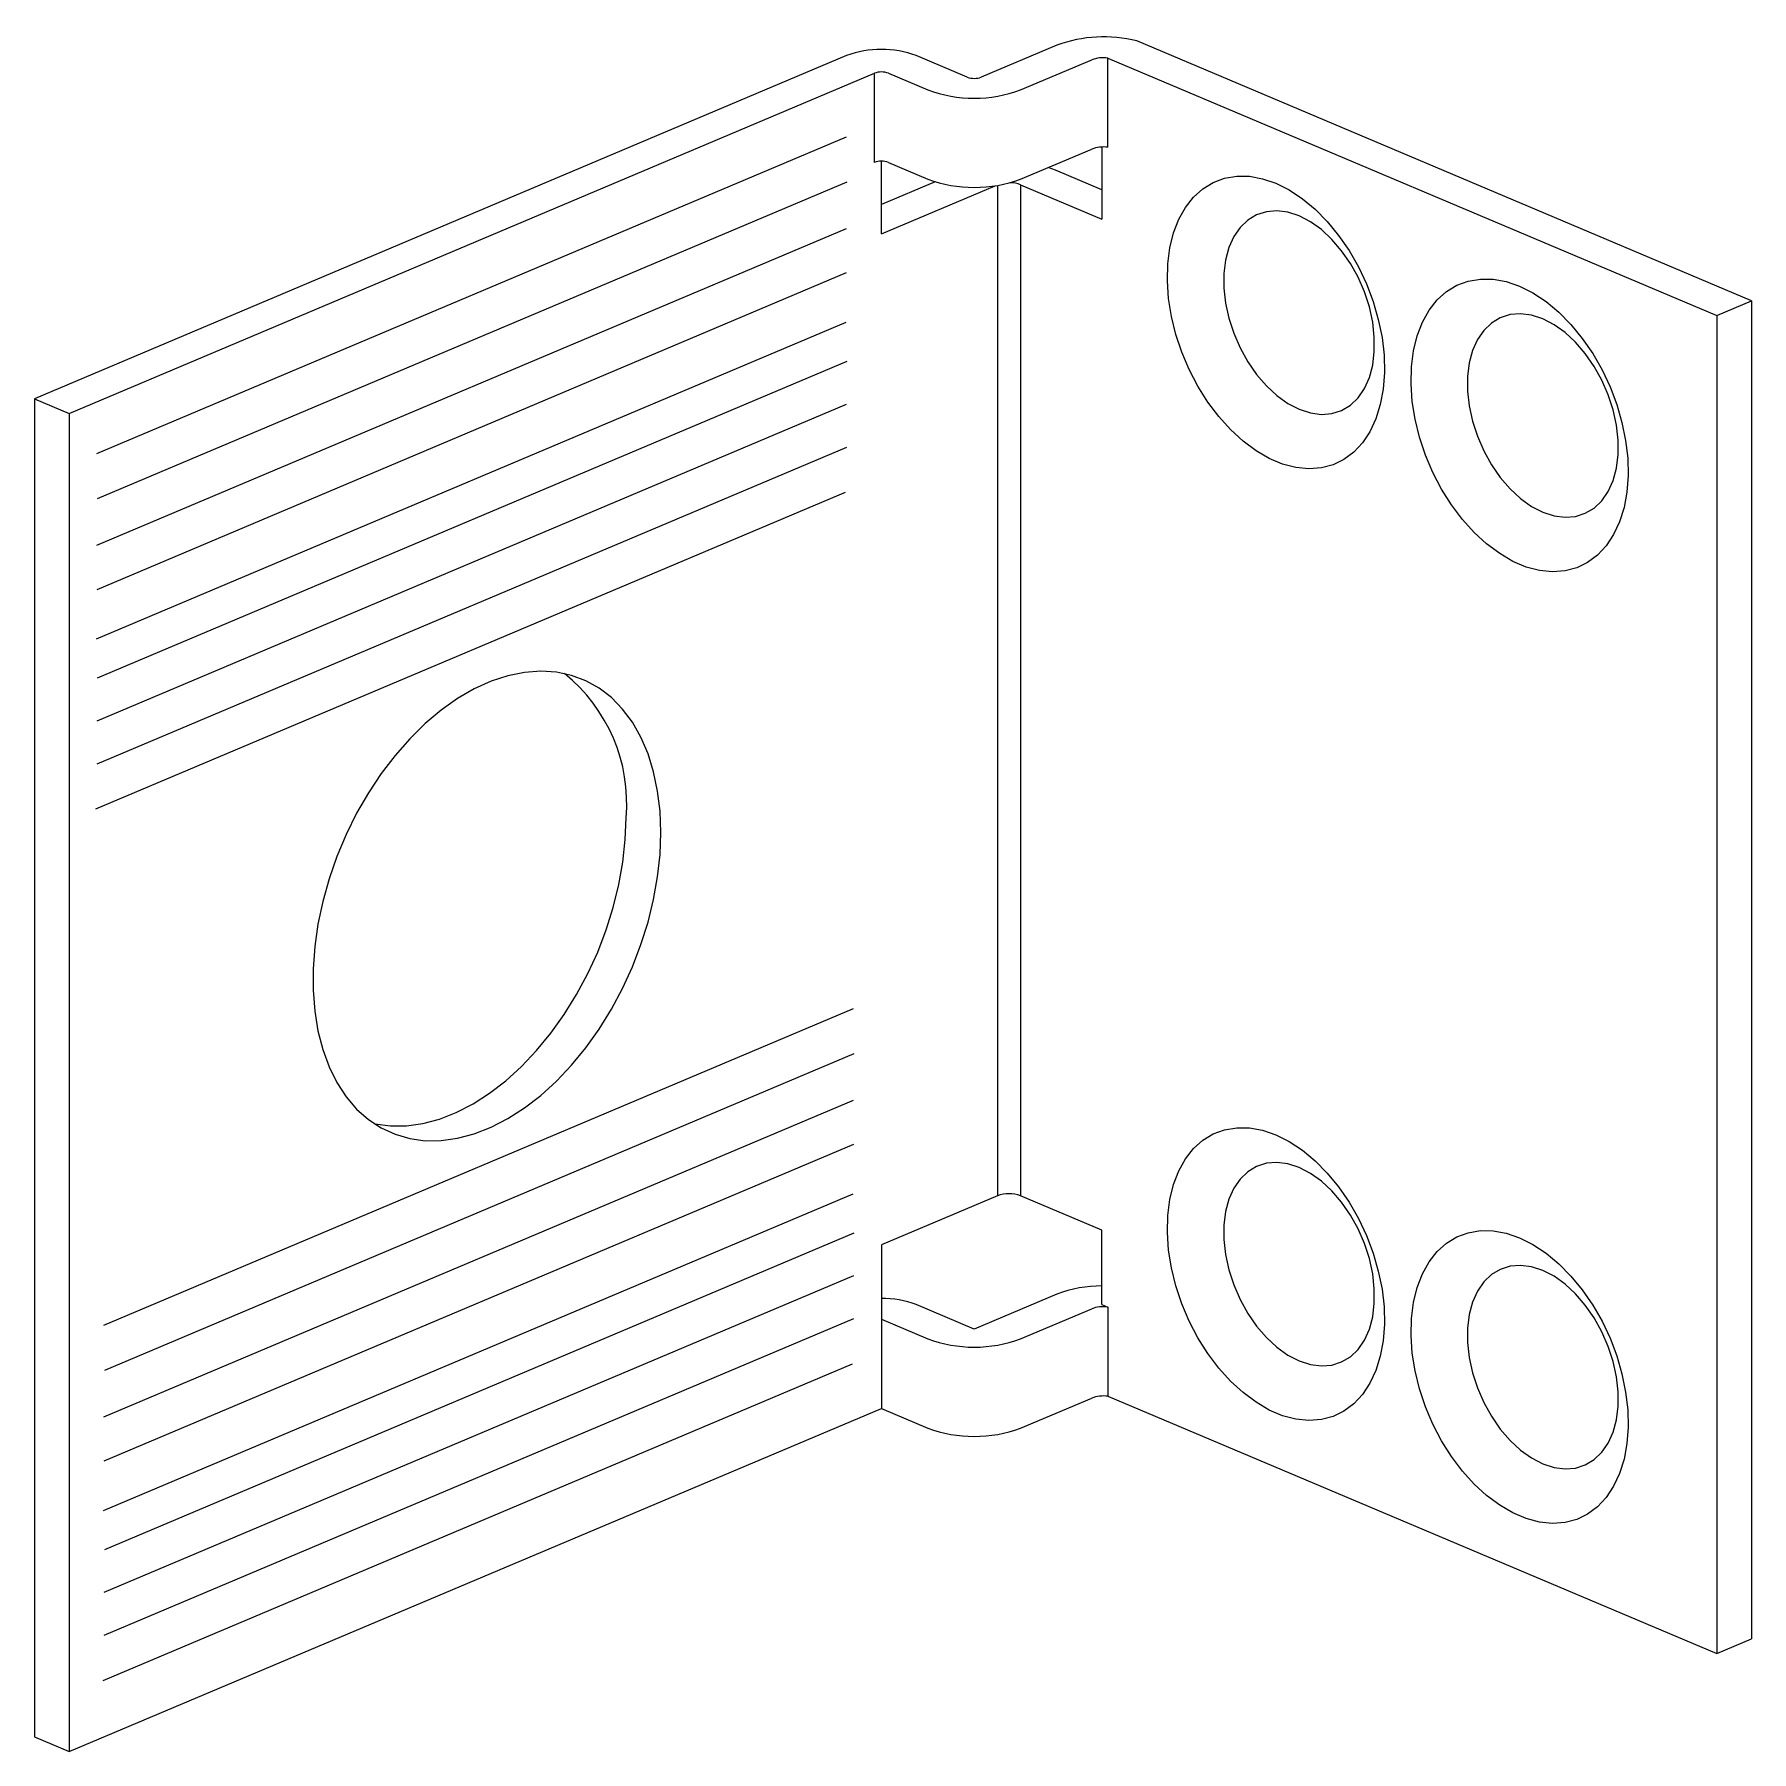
# Model space of a CAD drawing. Header units: inches. Extents: x -1535 to 2339, y 35 to 2700.
# Drawn here: x -1475.5 to -1419.2, y 2143.6 to 2199.9 of the extents above; entities that cross this region are included whole.
import ezdxf

# ---------------------------------------------------------------- set-up
doc = ezdxf.new("R2010")
doc.units = ezdxf.units.IN
doc.header["$MEASUREMENT"] = 0
doc.layers.add('Livello 1', color=7, linetype='Continuous')

msp = doc.modelspace()

# ---------------------------------------------------------------- linework, layer by layer
at = {"layer": 'Livello 1', "color": 7, "lineweight": 25, "true_color": 0xffffff}
for points in [[(-1448.84, 2199.195), (-1475.465, 2187.945)], [(-1444.885, 2198.488), (-1446.559, 2199.195)], [(-1441.946, 2199.538), (-1444.428, 2198.488)], [(-1419.175, 2191.159), (-1439.332, 2199.678)], [(-1474.323, 2187.462), (-1447.928, 2198.617)], [(-1447.928, 2195.693), (-1447.928, 2198.617)], [(-1447.471, 2198.617), (-1446.179, 2198.071)], [(-1443.136, 2198.071), (-1440.806, 2199.055)], [(-1440.279, 2196.188), (-1440.279, 2199.113)], [(-1440.279, 2199.113), (-1420.316, 2190.676)], [(-1448.859, 2196.522), (-1473.428, 2186.139)], [(-1443.136, 2195.145), (-1440.806, 2196.131)], [(-1440.473, 2196.195), (-1440.473, 2193.833)], [(-1447.7, 2193.351), (-1447.7, 2195.732)], [(-1447.471, 2195.693), (-1446.179, 2195.145)], [(-1441.995, 2195.441), (-1442.233, 2195.528)], [(-1440.473, 2194.798), (-1441.995, 2195.441)], [(-1434.768, 2195.008), (-1434.331, 2194.789), (-1433.901, 2194.503), (-1433.483, 2194.157), (-1433.085, 2193.754), (-1432.712, 2193.301), (-1432.371, 2192.805), (-1432.066, 2192.272), (-1431.802, 2191.714), (-1431.583, 2191.135), (-1431.413, 2190.545), (-1431.291, 2189.954), (-1431.224, 2189.371), (-1431.212, 2188.803), (-1431.252, 2188.262), (-1431.347, 2187.753), (-1431.492, 2187.285), (-1431.686, 2186.865), (-1431.928, 2186.498), (-1432.213, 2186.193), (-1432.539, 2185.951), (-1432.894, 2185.778), (-1433.28, 2185.675), (-1433.689, 2185.646), (-1434.115, 2185.688), (-1434.55, 2185.802), (-1434.986, 2185.988), (-1435.421, 2186.241), (-1435.847, 2186.557), (-1436.255, 2186.933), (-1436.642, 2187.362), (-1437, 2187.837), (-1437.323, 2188.353), (-1437.608, 2188.899), (-1437.85, 2189.468), (-1438.047, 2190.055), (-1438.191, 2190.646), (-1438.286, 2191.233), (-1438.326, 2191.811), (-1438.312, 2192.366), (-1438.245, 2192.893), (-1438.124, 2193.381), (-1437.954, 2193.827), (-1437.736, 2194.22), (-1437.471, 2194.557), (-1437.166, 2194.831), (-1436.824, 2195.038), (-1436.452, 2195.177), (-1436.054, 2195.244), (-1435.637, 2195.237), (-1435.206, 2195.159), (-1434.768, 2195.008)], [(-1448.836, 2195.043), (-1473.404, 2184.66)], [(-1445.941, 2195.058), (-1447.7, 2194.315)], [(-1447.7, 2193.351), (-1443.971, 2194.927)], [(-1443.897, 2194.939), (-1443.897, 2161.81)], [(-1443.136, 2194.959), (-1440.473, 2193.833)], [(-1443.136, 2194.959), (-1443.136, 2161.81)], [(-1434.008, 2193.938), (-1434.376, 2194.058), (-1434.736, 2194.105), (-1435.08, 2194.078), (-1435.4, 2193.974), (-1435.69, 2193.802), (-1435.941, 2193.562), (-1436.149, 2193.259), (-1436.31, 2192.9), (-1436.418, 2192.493), (-1436.472, 2192.048), (-1436.472, 2191.573), (-1436.418, 2191.083), (-1436.31, 2190.584), (-1436.149, 2190.09), (-1435.941, 2189.61), (-1435.69, 2189.157), (-1435.4, 2188.74), (-1435.08, 2188.368), (-1434.736, 2188.05), (-1434.376, 2187.791), (-1434.008, 2187.601), (-1433.638, 2187.48), (-1433.279, 2187.433), (-1432.935, 2187.461), (-1432.615, 2187.562), (-1432.326, 2187.735), (-1432.075, 2187.977), (-1431.866, 2188.28), (-1431.706, 2188.638), (-1431.597, 2189.046), (-1431.543, 2189.491), (-1431.543, 2189.964), (-1431.597, 2190.455), (-1431.706, 2190.954), (-1431.866, 2191.449), (-1432.075, 2191.927), (-1432.326, 2192.381), (-1432.615, 2192.798), (-1432.935, 2193.171), (-1433.279, 2193.489), (-1433.638, 2193.746), (-1434.008, 2193.938)], [(-1448.859, 2193.513), (-1473.428, 2183.13)], [(-1448.853, 2192.068), (-1473.422, 2181.685)], [(-1426.781, 2191.633), (-1426.343, 2191.414), (-1425.914, 2191.129), (-1425.496, 2190.783), (-1425.098, 2190.379), (-1424.726, 2189.925), (-1424.384, 2189.429), (-1424.079, 2188.897), (-1423.815, 2188.339), (-1423.595, 2187.758), (-1423.426, 2187.17), (-1423.305, 2186.579), (-1423.238, 2185.996), (-1423.225, 2185.428), (-1423.265, 2184.887), (-1423.359, 2184.377), (-1423.505, 2183.91), (-1423.699, 2183.489), (-1423.941, 2183.124), (-1424.226, 2182.818), (-1424.551, 2182.575), (-1424.909, 2182.402), (-1425.293, 2182.299), (-1425.702, 2182.27), (-1426.128, 2182.312), (-1426.564, 2182.427), (-1427, 2182.612), (-1427.434, 2182.866), (-1427.861, 2183.183), (-1428.269, 2183.558), (-1428.655, 2183.985), (-1429.012, 2184.462), (-1429.336, 2184.976), (-1429.622, 2185.524), (-1429.863, 2186.094), (-1430.06, 2186.68), (-1430.204, 2187.271), (-1430.298, 2187.858), (-1430.339, 2188.434), (-1430.326, 2188.99), (-1430.258, 2189.516), (-1430.137, 2190.006), (-1429.967, 2190.451), (-1429.749, 2190.846), (-1429.484, 2191.183), (-1429.179, 2191.456), (-1428.837, 2191.663), (-1428.464, 2191.803), (-1428.065, 2191.868), (-1427.65, 2191.863), (-1427.219, 2191.784), (-1426.781, 2191.633)], [(-1420.316, 2190.676), (-1419.175, 2191.159)], [(-1419.175, 2191.159), (-1419.175, 2147.285)], [(-1448.87, 2190.447), (-1473.439, 2180.063)], [(-1426.02, 2190.562), (-1426.389, 2190.683), (-1426.749, 2190.73), (-1427.093, 2190.702), (-1427.413, 2190.599), (-1427.702, 2190.427), (-1427.954, 2190.185), (-1428.162, 2189.883), (-1428.323, 2189.523), (-1428.43, 2189.118), (-1428.485, 2188.673), (-1428.485, 2188.198), (-1428.43, 2187.707), (-1428.323, 2187.209), (-1428.162, 2186.714), (-1427.954, 2186.234), (-1427.702, 2185.782), (-1427.413, 2185.364), (-1427.093, 2184.992), (-1426.749, 2184.674), (-1426.389, 2184.416), (-1426.02, 2184.225), (-1425.651, 2184.104), (-1425.292, 2184.058), (-1424.947, 2184.086), (-1424.628, 2184.188), (-1424.339, 2184.36), (-1424.088, 2184.602), (-1423.881, 2184.905), (-1423.719, 2185.264), (-1423.61, 2185.669), (-1423.555, 2186.115), (-1423.555, 2186.589), (-1423.61, 2187.08), (-1423.719, 2187.579), (-1423.881, 2188.074), (-1424.088, 2188.553), (-1424.339, 2189.006), (-1424.628, 2189.423), (-1424.947, 2189.796), (-1425.292, 2190.114), (-1425.651, 2190.371), (-1426.02, 2190.562)], [(-1420.316, 2190.676), (-1420.316, 2146.805)], [(-1448.836, 2189.163), (-1473.405, 2178.78)], [(-1475.465, 2187.945), (-1475.465, 2144.072)], [(-1475.465, 2187.945), (-1474.323, 2187.462)], [(-1474.323, 2187.462), (-1474.323, 2143.589)], [(-1448.852, 2187.761), (-1473.421, 2177.377)], [(-1448.848, 2186.35), (-1473.417, 2175.967)], [(-1448.888, 2184.871), (-1473.457, 2174.488)], [(-1454.925, 2173.723), (-1454.953, 2174.418), (-1455.034, 2175.083), (-1455.165, 2175.712), (-1455.348, 2176.302), (-1455.58, 2176.845), (-1455.859, 2177.337), (-1456.183, 2177.771), (-1456.548, 2178.145), (-1456.951, 2178.455), (-1457.391, 2178.699), (-1457.858, 2178.875), (-1458.353, 2178.979), (-1458.867, 2179.011), (-1459.4, 2178.972), (-1459.942, 2178.862), (-1460.493, 2178.681), (-1461.044, 2178.429), (-1461.592, 2178.114), (-1462.129, 2177.733), (-1462.654, 2177.295), (-1463.159, 2176.798), (-1463.641, 2176.252), (-1464.095, 2175.658), (-1464.517, 2175.024), (-1464.901, 2174.357), (-1465.246, 2173.659), (-1465.547, 2172.941), (-1465.804, 2172.206), (-1466.013, 2171.464), (-1466.17, 2170.722), (-1466.276, 2169.982), (-1466.329, 2169.258), (-1466.329, 2168.551), (-1466.276, 2167.87), (-1466.17, 2167.222), (-1466.013, 2166.61), (-1465.804, 2166.044), (-1465.547, 2165.528), (-1465.246, 2165.063), (-1464.901, 2164.658), (-1464.517, 2164.315), (-1464.095, 2164.038), (-1463.641, 2163.83), (-1463.159, 2163.689), (-1462.654, 2163.62), (-1462.129, 2163.623), (-1461.592, 2163.699), (-1461.044, 2163.843), (-1460.493, 2164.06), (-1459.942, 2164.344), (-1459.4, 2164.693), (-1458.867, 2165.104), (-1458.353, 2165.571), (-1457.858, 2166.093), (-1457.391, 2166.663), (-1456.951, 2167.279), (-1456.548, 2167.931), (-1456.183, 2168.614), (-1455.859, 2169.321), (-1455.58, 2170.049), (-1455.348, 2170.788), (-1455.165, 2171.53), (-1455.034, 2172.273), (-1454.953, 2173.006), (-1454.925, 2173.723)], [(-1464.32, 2164.176), (-1464.301, 2164.172), (-1463.795, 2164.103), (-1463.271, 2164.106), (-1462.732, 2164.182), (-1462.185, 2164.327), (-1461.634, 2164.542), (-1461.084, 2164.827), (-1460.541, 2165.175), (-1460.008, 2165.584), (-1459.494, 2166.053), (-1459, 2166.576), (-1458.531, 2167.147), (-1458.093, 2167.76), (-1457.689, 2168.412), (-1457.324, 2169.096), (-1456.999, 2169.803), (-1456.72, 2170.531), (-1456.488, 2171.27), (-1456.305, 2172.014), (-1456.173, 2172.755), (-1456.094, 2173.489), (-1456.067, 2174.206)], [(-1448.624, 2167.947), (-1473.193, 2157.564)], [(-1448.6, 2166.469), (-1473.169, 2156.085)], [(-1448.624, 2164.938), (-1473.193, 2154.555)], [(-1434.768, 2163.811), (-1434.331, 2163.59), (-1433.901, 2163.306), (-1433.483, 2162.959), (-1433.085, 2162.555), (-1432.712, 2162.104), (-1432.371, 2161.606), (-1432.066, 2161.073), (-1431.802, 2160.515), (-1431.583, 2159.936), (-1431.413, 2159.346), (-1431.291, 2158.756), (-1431.224, 2158.172), (-1431.212, 2157.604), (-1431.252, 2157.063), (-1431.347, 2156.556), (-1431.492, 2156.087), (-1431.687, 2155.666), (-1431.928, 2155.301), (-1432.213, 2154.994), (-1432.539, 2154.753), (-1432.894, 2154.579), (-1433.28, 2154.477), (-1433.689, 2154.448), (-1434.115, 2154.489), (-1434.55, 2154.604), (-1434.986, 2154.79), (-1435.421, 2155.043), (-1435.847, 2155.359), (-1436.255, 2155.734), (-1436.642, 2156.163), (-1437, 2156.638), (-1437.323, 2157.154), (-1437.608, 2157.701), (-1437.85, 2158.272), (-1438.047, 2158.857), (-1438.191, 2159.447), (-1438.286, 2160.034), (-1438.326, 2160.613), (-1438.312, 2161.167), (-1438.245, 2161.694), (-1438.124, 2162.183), (-1437.954, 2162.628), (-1437.736, 2163.023), (-1437.471, 2163.359), (-1437.166, 2163.633), (-1436.824, 2163.84), (-1436.452, 2163.979), (-1436.054, 2164.045), (-1435.637, 2164.04), (-1435.206, 2163.961), (-1434.768, 2163.811)], [(-1448.618, 2163.493), (-1473.187, 2153.11)], [(-1434.008, 2162.74), (-1434.376, 2162.86), (-1434.736, 2162.906), (-1435.08, 2162.879), (-1435.4, 2162.777), (-1435.69, 2162.604), (-1435.941, 2162.363), (-1436.149, 2162.061), (-1436.31, 2161.701), (-1436.418, 2161.294), (-1436.472, 2160.849), (-1436.472, 2160.375), (-1436.418, 2159.885), (-1436.31, 2159.386), (-1436.149, 2158.892), (-1435.941, 2158.411), (-1435.69, 2157.958), (-1435.4, 2157.541), (-1435.08, 2157.17), (-1434.736, 2156.851), (-1434.376, 2156.593), (-1434.008, 2156.402), (-1433.638, 2156.281), (-1433.279, 2156.234), (-1432.935, 2156.262), (-1432.615, 2156.364), (-1432.326, 2156.537), (-1432.075, 2156.779), (-1431.866, 2157.081), (-1431.706, 2157.441), (-1431.597, 2157.848), (-1431.543, 2158.294), (-1431.543, 2158.766), (-1431.597, 2159.258), (-1431.706, 2159.755), (-1431.866, 2160.25), (-1432.075, 2160.728), (-1432.326, 2161.183), (-1432.615, 2161.599), (-1432.935, 2161.972), (-1433.279, 2162.29), (-1433.638, 2162.547), (-1434.008, 2162.74)], [(-1448.635, 2161.871), (-1473.204, 2151.488)], [(-1443.897, 2161.81), (-1447.7, 2160.203)], [(-1440.473, 2158.249), (-1440.473, 2160.686), (-1443.136, 2161.81)], [(-1448.601, 2160.589), (-1473.169, 2150.205)], [(-1426.781, 2160.435), (-1426.343, 2160.215), (-1425.914, 2159.93), (-1425.496, 2159.584), (-1425.098, 2159.18), (-1424.726, 2158.727), (-1424.384, 2158.232), (-1424.079, 2157.698), (-1423.815, 2157.14), (-1423.595, 2156.561), (-1423.426, 2155.971), (-1423.305, 2155.38), (-1423.238, 2154.798), (-1423.225, 2154.229), (-1423.265, 2153.688), (-1423.359, 2153.179), (-1423.505, 2152.711), (-1423.699, 2152.291), (-1423.941, 2151.926), (-1424.226, 2151.619), (-1424.551, 2151.378), (-1424.909, 2151.205), (-1425.293, 2151.101), (-1425.702, 2151.071), (-1426.128, 2151.114), (-1426.564, 2151.229), (-1427, 2151.414), (-1427.434, 2151.667), (-1427.861, 2151.984), (-1428.269, 2152.36), (-1428.655, 2152.787), (-1429.012, 2153.263), (-1429.336, 2153.779), (-1429.622, 2154.325), (-1429.863, 2154.896), (-1430.06, 2155.482), (-1430.204, 2156.072), (-1430.298, 2156.659), (-1430.339, 2157.237), (-1430.326, 2157.791), (-1430.258, 2158.317), (-1430.137, 2158.807), (-1429.967, 2159.253), (-1429.749, 2159.647), (-1429.484, 2159.984), (-1429.179, 2160.258), (-1428.837, 2160.464), (-1428.464, 2160.604), (-1428.065, 2160.671), (-1427.65, 2160.665), (-1427.219, 2160.585), (-1426.781, 2160.435)], [(-1447.7, 2160.203), (-1447.7, 2157.766), (-1447.7, 2154.84)], [(-1426.02, 2159.363), (-1426.389, 2159.484), (-1426.749, 2159.531), (-1427.093, 2159.503), (-1427.413, 2159.401), (-1427.702, 2159.23), (-1427.954, 2158.988), (-1428.162, 2158.684), (-1428.323, 2158.325), (-1428.43, 2157.919), (-1428.485, 2157.474), (-1428.485, 2156.999), (-1428.43, 2156.509), (-1428.323, 2156.01), (-1428.162, 2155.517), (-1427.954, 2155.037), (-1427.702, 2154.583), (-1427.413, 2154.166), (-1427.093, 2153.793), (-1426.749, 2153.475), (-1426.389, 2153.218), (-1426.02, 2153.027), (-1425.651, 2152.906), (-1425.292, 2152.859), (-1424.947, 2152.887), (-1424.628, 2152.989), (-1424.339, 2153.162), (-1424.088, 2153.403), (-1423.881, 2153.706), (-1423.719, 2154.065), (-1423.61, 2154.472), (-1423.555, 2154.917), (-1423.555, 2155.39), (-1423.61, 2155.881), (-1423.719, 2156.38), (-1423.881, 2156.875), (-1424.088, 2157.354), (-1424.339, 2157.808), (-1424.628, 2158.225), (-1424.947, 2158.597), (-1425.292, 2158.915), (-1425.651, 2159.173), (-1426.02, 2159.363)], [(-1448.616, 2159.186), (-1473.185, 2148.802)], [(-1444.658, 2157.444), (-1446.559, 2158.249)], [(-1441.946, 2158.591), (-1444.658, 2157.444)], [(-1443.136, 2157.123), (-1440.806, 2158.107)], [(-1440.473, 2158.249), (-1440.279, 2158.166)], [(-1440.279, 2158.166), (-1440.279, 2155.24)], [(-1448.613, 2157.775), (-1473.182, 2147.392)], [(-1447.7, 2157.766), (-1446.179, 2157.123)], [(-1448.653, 2156.297), (-1473.221, 2145.913)], [(-1474.323, 2143.589), (-1447.7, 2154.84)], [(-1447.7, 2154.84), (-1446.179, 2154.197)], [(-1443.136, 2154.197), (-1440.806, 2155.182)], [(-1440.279, 2155.24), (-1420.316, 2146.805)], [(-1420.316, 2146.805), (-1419.175, 2147.285)], [(-1475.465, 2144.072), (-1474.323, 2143.589)]]:
    msp.add_lwpolyline(points, dxfattribs=at)
for points in [[(-1439.332, 2199.678), (-1440.198, 2199.892), (-1441.109, 2199.844), (-1441.946, 2199.538)], [(-1446.559, 2199.195), (-1447.296, 2199.468), (-1448.105, 2199.468), (-1448.84, 2199.195)], [(-1447.471, 2198.617), (-1447.619, 2198.671), (-1447.78, 2198.671), (-1447.928, 2198.617)], [(-1440.279, 2199.113), (-1440.457, 2199.138), (-1440.637, 2199.117), (-1440.806, 2199.055)], [(-1446.179, 2198.071), (-1445.197, 2197.707), (-1444.118, 2197.707), (-1443.136, 2198.071)], [(-1444.885, 2198.488), (-1444.737, 2198.435), (-1444.576, 2198.435), (-1444.428, 2198.488)], [(-1440.279, 2196.188), (-1440.457, 2196.213), (-1440.637, 2196.193), (-1440.806, 2196.131)], [(-1447.471, 2195.693), (-1447.619, 2195.746), (-1447.78, 2195.746), (-1447.928, 2195.693)], [(-1446.179, 2195.145), (-1445.197, 2194.782), (-1444.118, 2194.782), (-1443.136, 2195.145)], [(-1443.136, 2194.959), (-1443.249, 2195.002), (-1443.369, 2195.024), (-1443.489, 2195.024)], [(-1456.067, 2174.206), (-1455.911, 2176.018), (-1456.667, 2177.789), (-1458.084, 2178.932)], [(-1443.136, 2161.81), (-1443.382, 2161.901), (-1443.65, 2161.901), (-1443.897, 2161.81)], [(-1440.473, 2158.856), (-1440.976, 2158.86), (-1441.477, 2158.769), (-1441.946, 2158.591)], [(-1446.559, 2158.249), (-1446.923, 2158.386), (-1447.31, 2158.455), (-1447.7, 2158.448)], [(-1440.279, 2158.166), (-1440.457, 2158.191), (-1440.637, 2158.169), (-1440.806, 2158.107)], [(-1446.179, 2157.123), (-1445.197, 2156.76), (-1444.118, 2156.76), (-1443.136, 2157.123)], [(-1440.279, 2155.24), (-1440.457, 2155.264), (-1440.637, 2155.245), (-1440.806, 2155.182)], [(-1446.179, 2154.197), (-1445.197, 2153.833), (-1444.118, 2153.833), (-1443.136, 2154.197)]]:
    msp.add_open_spline(points, degree=3, dxfattribs=at)

doc.saveas('drawing.dxf')
